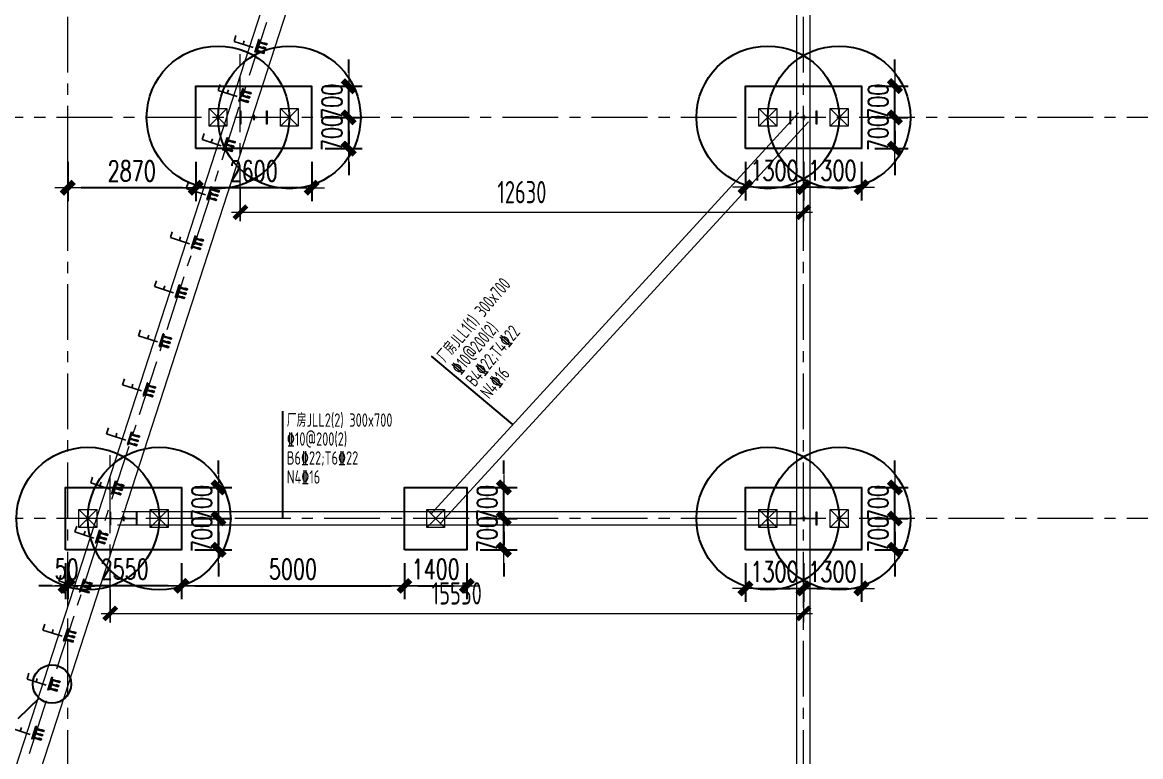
# Model space of a CAD drawing. Extents: x -1201378 to 2367219, y -619313 to 244905.
# Drawn here: x -199376 to -174296, y 186311 to 202783 of the extents above; entities that cross this region are included whole.
import ezdxf

# ---------------------------------------------------------------- set-up
doc = ezdxf.new("R2010")
doc.units = 0
doc.header["$LTSCALE"] = 1000
doc.linetypes.add('CENTER', pattern=[2, 1.25, -0.25, 0.25, -0.25])
doc.layers.get('0').update_dxf_attribs({"linetype": 'CONTINUOUS'})
doc.layers.get('Defpoints').update_dxf_attribs({"linetype": 'CONTINUOUS'})
for name, color, linetype in [('!ZN1-填充-8', 8, 'CONTINUOUS'), ('2钢材断面', 2, 'CONTINUOUS'), ('30预埋件', 30, 'CONTINUOUS'), ('40钢材投影', 40, 'CONTINUOUS'), ('ALT_CEN-0-30', 1, 'CENTER'), ('S-DOTE1', 140, 'CENTER'), ('S-HATCH1-W', 252, 'CONTINUOUS'), ('S-SKL-H', 151, 'CONTINUOUS'), ('S-XXX', 241, 'CONTINUOUS'), ('结构轮廓线', 1, 'CONTINUOUS')]:
    doc.layers.add(name, color=color, linetype=linetype)
for name, color, linetype, lineweight in [('S-axis', 111, 'CONTINUOUS', 0), ('S-bkl', 4, 'CONTINUOUS', 0), ('S-col', 2, 'CONTINUOUS', 0), ('S-dim', 81, 'CONTINUOUS', 0), ('S-dote', 5, 'CENTER', 0), ('S-zhuang', 1, 'CONTINUOUS', 0)]:
    doc.layers.add(name, color=color, linetype=linetype, lineweight=lineweight)
doc.styles.add('DHTEXT-1', font='romans.shx', dxfattribs={"width": 0.7, "bigfont": 'chinese.shx'})
doc.styles.add('SS1', font='tj-romans1.shx', dxfattribs={"width": 0.7, "bigfont": 'tj-hztxt1.shx'})
doc.styles.add('TSSD_Dimension', font='tssdeng.shx', dxfattribs={"width": 0.7, "bigfont": 'hztxt.shx'})
doc.styles.add('样式 1', font='yjkeng.shx', dxfattribs={"width": 0.7, "height": 300, "bigfont": 'yjkchn.shx'})
doc.dimstyles.new('S-150-ARCHI', dxfattribs={"dimscale": 150, "dimtxt": 3, "dimasz": 2, "dimexe": 2, "dimexo": 2, "dimgap": 1, "dimtad": 1, "dimdec": 0, "dimzin": 0, "dimdsep": 46, "dimtxsty": 'SS1', "dimblk1": 'TT', "dimblk2": 'TT', "dimsah": 1, "dimcen": 1, "dimclrd": 256, "dimclre": 256, "dimclrt": 256, "dimadec": 0, "dimazin": 0, "dimtfac": 1, "dimtdec": 0, "dimtix": 1, "dimtmove": 2, "dimatfit": 0, "dimldrblk": 'TT', "dimfxl": 2, "dimtolj": 1, "dimtzin": 0, "dimarcsym": 0})
doc.dimstyles.new('TSSD_200_200', dxfattribs={"dimtxt": 500, "dimasz": 200, "dimexe": 200, "dimexo": 500, "dimgap": 200, "dimtad": 1, "dimdec": 0, "dimzin": 0, "dimdsep": 46, "dimtxsty": 'TSSD_Dimension', "dimblk": 'ARCHTICK', "dimcen": 0, "dimdle": 200, "dimclrt": 7, "dimadec": 0, "dimazin": 0, "dimtfac": 1, "dimtdec": 0, "dimtix": 1, "dimtmove": 2, "dimatfit": 3, "dimfxl": 1, "dimtolj": 1, "dimtzin": 0, "dimarcsym": 0})

# ---------------------------------------------------------------- blocks, each defined once
blk = doc.blocks.new('_FZH')
at = {"layer": 'S-col'}
blk.add_lwpolyline([(-0.375, -0.188), (-0.375, 0.187), (-0.36, 0.187), (-0.36, 0.005), (0.36, 0.005), (0.36, 0.187), (0.375, 0.187), (0.375, -0.188), (0.36, -0.188), (0.36, -0.005), (-0.36, -0.005), (-0.36, -0.188)], close=True, dxfattribs=at)
blk = doc.blocks.new('w4234324')
at = {"layer": 'S-col', "xscale": 800.0000000000005, "yscale": 800.0000000000005, "zscale": 800.0000000000005}
for p in [(-239284, 804820), (-226954, 804820), (-242204, 795820), (-226954, 795820)]:
    blk.add_blockref('_FZH', p, dxfattribs=at)
blk = doc.blocks.new('S-ZHUANG-400')
at = {"layer": 'S-zhuang'}
for p, q in [((200, -200), (-200, 200)), ((-200, -200), (200, 200))]:
    blk.add_line(p, q, dxfattribs=at)
blk.add_lwpolyline([(-200, 200), (200, 200), (200, -200), (-200, -200)], close=True, dxfattribs=at)
blk = doc.blocks.new('CT2')
at = {"layer": 'Defpoints'}
for centre in [(-193625, -186366), (-193625, -187966)]:
    blk.add_circle(centre, 1600, dxfattribs=at)
at = {"layer": 'S-DOTE1', "ltscale": 0.25}
for p, q in [((-193565, -187166), (-193685, -187166)), ((-193625, -187226), (-193625, -187106))]:
    blk.add_line(p, q, dxfattribs=at)
at = {"layer": 'S-HATCH1-W'}
blk.add_lwpolyline([(-194325, -185866), (-192925, -185866), (-192925, -188466), (-194325, -188466)], close=True, dxfattribs=at)
at = {"layer": 'S-zhuang'}
for p in [(-193625, -186366), (-193625, -187966)]:
    blk.add_blockref('S-ZHUANG-400', p, dxfattribs=at)
blk = doc.blocks.new('_ArchTick')
at = {"color": 0, "linetype": 'ByBlock', "const_width": 0.5}
blk.add_lwpolyline([(-0.71, -0.71), (0.71, 0.71)], dxfattribs=at)
blk = doc.blocks.new('*D3037')
at = {"layer": 'Defpoints', "color": 0, "transparency": 16777216}
for p in [(-194488, 86937), (-181858, 86937), (-181858, 85899)]:
    blk.add_point(p, dxfattribs=at)
at = {"layer": 'S-axis', "color": 0, "lineweight": -2, "transparency": 16777216}
for p, q in [((-194488, 86437), (-194488, 85699)), ((-181858, 86437), (-181858, 85699)), ((-194688, 85899), (-181658, 85899))]:
    blk.add_line(p, q, dxfattribs=at)
at = {"layer": 'S-axis', "color": 0, "lineweight": -2, "transparency": 16777216, "xscale": 200, "yscale": 200, "zscale": 200, "rotation": 180}
blk.add_blockref('_ArchTick', (-194488, 85899), dxfattribs=at)
at = {"layer": 'S-axis', "color": 0, "lineweight": -2, "transparency": 16777216, "xscale": 200, "yscale": 200, "zscale": 200}
blk.add_blockref('_ArchTick', (-181858, 85899), dxfattribs=at)
at = {"layer": 'S-axis', "color": 7, "transparency": 16777216, "insert": (-188173, 86349), "char_height": 500, "attachment_point": 5, "style": 'TSSD_Dimension'}
blk.add_mtext('\\A1;12630', dxfattribs=at)
blk = doc.blocks.new('*D3038')
at = {"layer": 'Defpoints', "color": 0, "transparency": 16777216}
for p in [(-197408, 77937), (-181858, 77937), (-181858, 76899)]:
    blk.add_point(p, dxfattribs=at)
at = {"layer": 'S-axis', "color": 0, "lineweight": -2, "transparency": 16777216}
for p, q in [((-197408, 77437), (-197408, 76699)), ((-181858, 77437), (-181858, 76699)), ((-197608, 76899), (-181658, 76899))]:
    blk.add_line(p, q, dxfattribs=at)
at = {"layer": 'S-axis', "color": 0, "lineweight": -2, "transparency": 16777216, "xscale": 200, "yscale": 200, "zscale": 200, "rotation": 180}
blk.add_blockref('_ArchTick', (-197408, 76899), dxfattribs=at)
at = {"layer": 'S-axis', "color": 0, "lineweight": -2, "transparency": 16777216, "xscale": 200, "yscale": 200, "zscale": 200}
blk.add_blockref('_ArchTick', (-181858, 76899), dxfattribs=at)
at = {"layer": 'S-axis', "color": 7, "transparency": 16777216, "insert": (-189633, 77349), "char_height": 500, "attachment_point": 5, "style": 'TSSD_Dimension'}
blk.add_mtext('\\A1;15550', dxfattribs=at)
blk = doc.blocks.new('CT1')
at = {"layer": 'S-HATCH1-W'}
blk.add_lwpolyline([(-91607, -249948), (-91607, -248548), (-90207, -248548), (-90207, -249948)], close=True, dxfattribs=at)
at = {"layer": 'S-zhuang', "rotation": 90.00000000000001}
blk.add_blockref('S-ZHUANG-400', (-90907, -249248), dxfattribs=at)
blk = doc.blocks.new('TT')
blk.add_line((-0.969, 0), (0.969, 0))
at = {"const_width": 0.45}
blk.add_lwpolyline([(-0.442, -0.442), (0.442, 0.442)], dxfattribs=at)
blk = doc.blocks.new('*D2686')
at = {"layer": 'Defpoints', "color": 0, "transparency": 16777216}
for p in [(-183158, 190952), (-181858, 190952), (-181858, 190085)]:
    blk.add_point(p, dxfattribs=at)
at = {"layer": 'S-dim', "lineweight": -2, "transparency": 16777216}
for p, q in [((-183158, 190652), (-183158, 189785)), ((-181858, 190652), (-181858, 189785)), ((-182858, 190085), (-182158, 190085))]:
    blk.add_line(p, q, dxfattribs=at)
at = {"layer": 'S-dim', "lineweight": -2, "transparency": 16777216, "xscale": 300, "yscale": 300, "zscale": 300, "rotation": 180}
blk.add_blockref('TT', (-183158, 190085), dxfattribs=at)
at = {"layer": 'S-dim', "lineweight": -2, "transparency": 16777216, "xscale": 300, "yscale": 300, "zscale": 300}
blk.add_blockref('TT', (-181858, 190085), dxfattribs=at)
at = {"layer": 'S-dim', "transparency": 16777216, "insert": (-182508, 190460), "char_height": 450, "attachment_point": 5, "style": 'SS1'}
blk.add_mtext('\\A1;1300', dxfattribs=at)
blk = doc.blocks.new('*D2687')
at = {"layer": 'Defpoints', "color": 0, "transparency": 16777216}
for p in [(-181858, 190952), (-180558, 190952), (-180558, 190085)]:
    blk.add_point(p, dxfattribs=at)
at = {"layer": 'S-dim', "lineweight": -2, "transparency": 16777216}
for p, q in [((-181858, 190652), (-181858, 189785)), ((-180558, 190652), (-180558, 189785)), ((-181558, 190085), (-180858, 190085))]:
    blk.add_line(p, q, dxfattribs=at)
at = {"layer": 'S-dim', "lineweight": -2, "transparency": 16777216, "xscale": 300, "yscale": 300, "zscale": 300, "rotation": 180}
blk.add_blockref('TT', (-181858, 190085), dxfattribs=at)
at = {"layer": 'S-dim', "lineweight": -2, "transparency": 16777216, "xscale": 300, "yscale": 300, "zscale": 300}
blk.add_blockref('TT', (-180558, 190085), dxfattribs=at)
at = {"layer": 'S-dim', "transparency": 16777216, "insert": (-181208, 190460), "char_height": 450, "attachment_point": 5, "style": 'SS1'}
blk.add_mtext('\\A1;1300', dxfattribs=at)
blk = doc.blocks.new('*D2688')
at = {"layer": 'Defpoints', "color": 0, "transparency": 16777216}
for p in [(-180558, 191652), (-179807, 191652), (-180558, 190952)]:
    blk.add_point(p, dxfattribs=at)
at = {"layer": 'S-dim', "lineweight": -2, "transparency": 16777216}
for p, q in [((-179807, 191952), (-179807, 192252)), ((-180258, 191652), (-179507, 191652)), ((-179807, 190952), (-179807, 191652)), ((-180258, 190952), (-179507, 190952)), ((-179807, 190652), (-179807, 190352))]:
    blk.add_line(p, q, dxfattribs=at)
at = {"layer": 'S-dim', "lineweight": -2, "transparency": 16777216, "xscale": 300, "yscale": 300, "zscale": 300}
for p, rotation in [((-179807, 191652), 270), ((-179807, 190952), 90)]:
    blk.add_blockref('TT', p, dxfattribs=dict(at, rotation=rotation))
at = {"layer": 'S-dim', "transparency": 16777216, "insert": (-180182, 191302), "char_height": 450, "attachment_point": 5, "rotation": 90, "style": 'SS1'}
blk.add_mtext('\\A1;700', dxfattribs=at)
blk = doc.blocks.new('*D2689')
at = {"layer": 'Defpoints', "color": 0, "transparency": 16777216}
for p in [(-180558, 192352), (-179807, 192352), (-180558, 191652)]:
    blk.add_point(p, dxfattribs=at)
at = {"layer": 'S-dim', "lineweight": -2, "transparency": 16777216}
for p, q in [((-179807, 192652), (-179807, 192952)), ((-180258, 192352), (-179507, 192352)), ((-179807, 191652), (-179807, 192352)), ((-180258, 191652), (-179507, 191652)), ((-179807, 191352), (-179807, 191052))]:
    blk.add_line(p, q, dxfattribs=at)
at = {"layer": 'S-dim', "lineweight": -2, "transparency": 16777216, "xscale": 300, "yscale": 300, "zscale": 300}
for p, rotation in [((-179807, 192352), 270), ((-179807, 191652), 90)]:
    blk.add_blockref('TT', p, dxfattribs=dict(at, rotation=rotation))
at = {"layer": 'S-dim', "transparency": 16777216, "insert": (-180182, 192002), "char_height": 450, "attachment_point": 5, "rotation": 90, "style": 'SS1'}
blk.add_mtext('\\A1;700', dxfattribs=at)
blk = doc.blocks.new('*D2706')
at = {"layer": 'Defpoints', "color": 0, "transparency": 16777216}
for p in [(-183158, 199952), (-181858, 199952), (-181858, 199085)]:
    blk.add_point(p, dxfattribs=at)
at = {"layer": 'S-dim', "lineweight": -2, "transparency": 16777216}
for p, q in [((-183158, 199652), (-183158, 198785)), ((-181858, 199652), (-181858, 198785)), ((-182858, 199085), (-182158, 199085))]:
    blk.add_line(p, q, dxfattribs=at)
at = {"layer": 'S-dim', "lineweight": -2, "transparency": 16777216, "xscale": 300, "yscale": 300, "zscale": 300, "rotation": 180}
blk.add_blockref('TT', (-183158, 199085), dxfattribs=at)
at = {"layer": 'S-dim', "lineweight": -2, "transparency": 16777216, "xscale": 300, "yscale": 300, "zscale": 300}
blk.add_blockref('TT', (-181858, 199085), dxfattribs=at)
at = {"layer": 'S-dim', "transparency": 16777216, "insert": (-182508, 199460), "char_height": 450, "attachment_point": 5, "style": 'SS1'}
blk.add_mtext('\\A1;1300', dxfattribs=at)
blk = doc.blocks.new('*D2707')
at = {"layer": 'Defpoints', "color": 0, "transparency": 16777216}
for p in [(-181858, 199952), (-180558, 199952), (-180558, 199085)]:
    blk.add_point(p, dxfattribs=at)
at = {"layer": 'S-dim', "lineweight": -2, "transparency": 16777216}
for p, q in [((-181858, 199652), (-181858, 198785)), ((-180558, 199652), (-180558, 198785)), ((-181558, 199085), (-180858, 199085))]:
    blk.add_line(p, q, dxfattribs=at)
at = {"layer": 'S-dim', "lineweight": -2, "transparency": 16777216, "xscale": 300, "yscale": 300, "zscale": 300, "rotation": 180}
blk.add_blockref('TT', (-181858, 199085), dxfattribs=at)
at = {"layer": 'S-dim', "lineweight": -2, "transparency": 16777216, "xscale": 300, "yscale": 300, "zscale": 300}
blk.add_blockref('TT', (-180558, 199085), dxfattribs=at)
at = {"layer": 'S-dim', "transparency": 16777216, "insert": (-181208, 199460), "char_height": 450, "attachment_point": 5, "style": 'SS1'}
blk.add_mtext('\\A1;1300', dxfattribs=at)
blk = doc.blocks.new('*D2708')
at = {"layer": 'Defpoints', "color": 0, "transparency": 16777216}
for p in [(-180558, 200652), (-179807, 200652), (-180558, 199952)]:
    blk.add_point(p, dxfattribs=at)
at = {"layer": 'S-dim', "lineweight": -2, "transparency": 16777216}
for p, q in [((-179807, 200952), (-179807, 201252)), ((-180258, 200652), (-179507, 200652)), ((-179807, 199952), (-179807, 200652)), ((-180258, 199952), (-179507, 199952)), ((-179807, 199652), (-179807, 199352))]:
    blk.add_line(p, q, dxfattribs=at)
at = {"layer": 'S-dim', "lineweight": -2, "transparency": 16777216, "xscale": 300, "yscale": 300, "zscale": 300}
for p, rotation in [((-179807, 200652), 270), ((-179807, 199952), 90)]:
    blk.add_blockref('TT', p, dxfattribs=dict(at, rotation=rotation))
at = {"layer": 'S-dim', "transparency": 16777216, "insert": (-180182, 200302), "char_height": 450, "attachment_point": 5, "rotation": 90, "style": 'SS1'}
blk.add_mtext('\\A1;700', dxfattribs=at)
blk = doc.blocks.new('*D2709')
at = {"layer": 'Defpoints', "color": 0, "transparency": 16777216}
for p in [(-180558, 201352), (-179807, 201352), (-180558, 200652)]:
    blk.add_point(p, dxfattribs=at)
at = {"layer": 'S-dim', "lineweight": -2, "transparency": 16777216}
for p, q in [((-179807, 201652), (-179807, 201952)), ((-180258, 201352), (-179507, 201352)), ((-179807, 200652), (-179807, 201352)), ((-180258, 200652), (-179507, 200652)), ((-179807, 200352), (-179807, 200052))]:
    blk.add_line(p, q, dxfattribs=at)
at = {"layer": 'S-dim', "lineweight": -2, "transparency": 16777216, "xscale": 300, "yscale": 300, "zscale": 300}
for p, rotation in [((-179807, 201352), 270), ((-179807, 200652), 90)]:
    blk.add_blockref('TT', p, dxfattribs=dict(at, rotation=rotation))
at = {"layer": 'S-dim', "transparency": 16777216, "insert": (-180182, 201002), "char_height": 450, "attachment_point": 5, "rotation": 90, "style": 'SS1'}
blk.add_mtext('\\A1;700', dxfattribs=at)
blk = doc.blocks.new('*D2798')
at = {"layer": 'Defpoints', "color": 0, "transparency": 16777216}
for p in [(-198358, 190952), (-195808, 190952), (-198358, 190141)]:
    blk.add_point(p, dxfattribs=at)
at = {"layer": 'S-dim', "lineweight": -2, "transparency": 16777216}
for p, q in [((-198358, 190652), (-198358, 189841)), ((-195808, 190652), (-195808, 189841)), ((-196108, 190141), (-198058, 190141))]:
    blk.add_line(p, q, dxfattribs=at)
at = {"layer": 'S-dim', "lineweight": -2, "transparency": 16777216, "xscale": 300, "yscale": 300, "zscale": 300, "rotation": 180}
blk.add_blockref('TT', (-198358, 190141), dxfattribs=at)
at = {"layer": 'S-dim', "lineweight": -2, "transparency": 16777216, "xscale": 300, "yscale": 300, "zscale": 300}
blk.add_blockref('TT', (-195808, 190141), dxfattribs=at)
at = {"layer": 'S-dim', "transparency": 16777216, "insert": (-197083, 190516), "char_height": 450, "attachment_point": 5, "style": 'SS1'}
blk.add_mtext('\\A1;2550', dxfattribs=at)
blk = doc.blocks.new('*D2799')
at = {"layer": 'Defpoints', "color": 0, "transparency": 16777216}
for p in [(-198408, 190952), (-198358, 190952), (-198408, 190141)]:
    blk.add_point(p, dxfattribs=at)
at = {"layer": 'S-dim', "lineweight": -2, "transparency": 16777216}
for p, q in [((-198408, 190652), (-198408, 189841)), ((-198358, 190652), (-198358, 189841)), ((-198708, 190141), (-199008, 190141)), ((-198358, 190141), (-198408, 190141)), ((-198058, 190141), (-197758, 190141))]:
    blk.add_line(p, q, dxfattribs=at)
at = {"layer": 'S-dim', "lineweight": -2, "transparency": 16777216, "xscale": 300, "yscale": 300, "zscale": 300}
blk.add_blockref('TT', (-198408, 190141), dxfattribs=at)
at = {"layer": 'S-dim', "lineweight": -2, "transparency": 16777216, "xscale": 300, "yscale": 300, "zscale": 300, "rotation": 180}
blk.add_blockref('TT', (-198358, 190141), dxfattribs=at)
at = {"layer": 'S-dim', "transparency": 16777216, "insert": (-198383, 190516), "char_height": 450, "attachment_point": 5, "style": 'SS1'}
blk.add_mtext('\\A1;50', dxfattribs=at)
blk = doc.blocks.new('*D2800')
at = {"layer": 'Defpoints', "color": 0, "transparency": 16777216}
for p in [(-195808, 191652), (-194977, 191652), (-195808, 190952)]:
    blk.add_point(p, dxfattribs=at)
at = {"layer": 'S-dim', "lineweight": -2, "transparency": 16777216}
for p, q in [((-194977, 191952), (-194977, 192252)), ((-195508, 191652), (-194677, 191652)), ((-194977, 190952), (-194977, 191652)), ((-195508, 190952), (-194677, 190952)), ((-194977, 190652), (-194977, 190352))]:
    blk.add_line(p, q, dxfattribs=at)
at = {"layer": 'S-dim', "lineweight": -2, "transparency": 16777216, "xscale": 300, "yscale": 300, "zscale": 300}
for p, rotation in [((-194977, 191652), 270), ((-194977, 190952), 90)]:
    blk.add_blockref('TT', p, dxfattribs=dict(at, rotation=rotation))
at = {"layer": 'S-dim', "transparency": 16777216, "insert": (-195352, 191302), "char_height": 450, "attachment_point": 5, "rotation": 90, "style": 'SS1'}
blk.add_mtext('\\A1;700', dxfattribs=at)
blk = doc.blocks.new('*D2801')
at = {"layer": 'Defpoints', "color": 0, "transparency": 16777216}
for p in [(-195808, 192352), (-194977, 192352), (-195808, 191652)]:
    blk.add_point(p, dxfattribs=at)
at = {"layer": 'S-dim', "lineweight": -2, "transparency": 16777216}
for p, q in [((-194977, 192652), (-194977, 192952)), ((-195508, 192352), (-194677, 192352)), ((-194977, 191652), (-194977, 192352)), ((-195508, 191652), (-194677, 191652)), ((-194977, 191352), (-194977, 191052))]:
    blk.add_line(p, q, dxfattribs=at)
at = {"layer": 'S-dim', "lineweight": -2, "transparency": 16777216, "xscale": 300, "yscale": 300, "zscale": 300}
for p, rotation in [((-194977, 192352), 270), ((-194977, 191652), 90)]:
    blk.add_blockref('TT', p, dxfattribs=dict(at, rotation=rotation))
at = {"layer": 'S-dim', "transparency": 16777216, "insert": (-195352, 192002), "char_height": 450, "attachment_point": 5, "rotation": 90, "style": 'SS1'}
blk.add_mtext('\\A1;700', dxfattribs=at)
blk = doc.blocks.new('*D2802')
at = {"layer": 'Defpoints', "color": 0, "transparency": 16777216}
for p in [(-192888, 200652), (-192057, 200652), (-192888, 199952)]:
    blk.add_point(p, dxfattribs=at)
at = {"layer": 'S-dim', "lineweight": -2, "transparency": 16777216}
for p, q in [((-192057, 200952), (-192057, 201252)), ((-192588, 200652), (-191757, 200652)), ((-192057, 199952), (-192057, 200652)), ((-192588, 199952), (-191757, 199952)), ((-192057, 199652), (-192057, 199352))]:
    blk.add_line(p, q, dxfattribs=at)
at = {"layer": 'S-dim', "lineweight": -2, "transparency": 16777216, "xscale": 300, "yscale": 300, "zscale": 300}
for p, rotation in [((-192057, 200652), 270), ((-192057, 199952), 90)]:
    blk.add_blockref('TT', p, dxfattribs=dict(at, rotation=rotation))
at = {"layer": 'S-dim', "transparency": 16777216, "insert": (-192432, 200302), "char_height": 450, "attachment_point": 5, "rotation": 90, "style": 'SS1'}
blk.add_mtext('\\A1;700', dxfattribs=at)
blk = doc.blocks.new('*D2803')
at = {"layer": 'Defpoints', "color": 0, "transparency": 16777216}
for p in [(-192888, 201352), (-192057, 201352), (-192888, 200652)]:
    blk.add_point(p, dxfattribs=at)
at = {"layer": 'S-dim', "lineweight": -2, "transparency": 16777216}
for p, q in [((-192057, 201652), (-192057, 201952)), ((-192588, 201352), (-191757, 201352)), ((-192057, 200652), (-192057, 201352)), ((-192588, 200652), (-191757, 200652)), ((-192057, 200352), (-192057, 200052))]:
    blk.add_line(p, q, dxfattribs=at)
at = {"layer": 'S-dim', "lineweight": -2, "transparency": 16777216, "xscale": 300, "yscale": 300, "zscale": 300}
for p, rotation in [((-192057, 201352), 270), ((-192057, 200652), 90)]:
    blk.add_blockref('TT', p, dxfattribs=dict(at, rotation=rotation))
at = {"layer": 'S-dim', "transparency": 16777216, "insert": (-192432, 201002), "char_height": 450, "attachment_point": 5, "rotation": 90, "style": 'SS1'}
blk.add_mtext('\\A1;700', dxfattribs=at)
blk = doc.blocks.new('*D2804')
at = {"layer": 'Defpoints', "color": 0, "transparency": 16777216}
for p in [(-195488, 199952), (-192888, 199952), (-195488, 199073)]:
    blk.add_point(p, dxfattribs=at)
at = {"layer": 'S-dim', "lineweight": -2, "transparency": 16777216}
for p, q in [((-195488, 199652), (-195488, 198773)), ((-192888, 199652), (-192888, 198773)), ((-193188, 199073), (-195188, 199073))]:
    blk.add_line(p, q, dxfattribs=at)
at = {"layer": 'S-dim', "lineweight": -2, "transparency": 16777216, "xscale": 300, "yscale": 300, "zscale": 300, "rotation": 180}
blk.add_blockref('TT', (-195488, 199073), dxfattribs=at)
at = {"layer": 'S-dim', "lineweight": -2, "transparency": 16777216, "xscale": 300, "yscale": 300, "zscale": 300}
blk.add_blockref('TT', (-192888, 199073), dxfattribs=at)
at = {"layer": 'S-dim', "transparency": 16777216, "insert": (-194188, 199448), "char_height": 450, "attachment_point": 5, "style": 'SS1'}
blk.add_mtext('\\A1;2600', dxfattribs=at)
blk = doc.blocks.new('*D2805')
at = {"layer": 'Defpoints', "color": 0, "transparency": 16777216}
for p in [(-198358, 199952), (-195488, 199952), (-198358, 199073)]:
    blk.add_point(p, dxfattribs=at)
at = {"layer": 'S-dim', "lineweight": -2, "transparency": 16777216}
for p, q in [((-198358, 199652), (-198358, 198773)), ((-195488, 199652), (-195488, 198773)), ((-195788, 199073), (-198058, 199073))]:
    blk.add_line(p, q, dxfattribs=at)
at = {"layer": 'S-dim', "lineweight": -2, "transparency": 16777216, "xscale": 300, "yscale": 300, "zscale": 300, "rotation": 180}
blk.add_blockref('TT', (-198358, 199073), dxfattribs=at)
at = {"layer": 'S-dim', "lineweight": -2, "transparency": 16777216, "xscale": 300, "yscale": 300, "zscale": 300}
blk.add_blockref('TT', (-195488, 199073), dxfattribs=at)
at = {"layer": 'S-dim', "transparency": 16777216, "insert": (-196923, 199448), "char_height": 450, "attachment_point": 5, "style": 'SS1'}
blk.add_mtext('\\A1;2870', dxfattribs=at)
blk = doc.blocks.new('*D2910')
at = {"layer": 'Defpoints', "color": 0, "transparency": 16777216}
for p in [(-189408, 191652), (-188577, 191652), (-189408, 190952)]:
    blk.add_point(p, dxfattribs=at)
at = {"layer": 'S-dim', "lineweight": -2, "transparency": 16777216}
for p, q in [((-188577, 191952), (-188577, 192252)), ((-189108, 191652), (-188277, 191652)), ((-188577, 190952), (-188577, 191652)), ((-189108, 190952), (-188277, 190952)), ((-188577, 190652), (-188577, 190352))]:
    blk.add_line(p, q, dxfattribs=at)
at = {"layer": 'S-dim', "lineweight": -2, "transparency": 16777216, "xscale": 300, "yscale": 300, "zscale": 300}
for p, rotation in [((-188577, 191652), 270), ((-188577, 190952), 90)]:
    blk.add_blockref('TT', p, dxfattribs=dict(at, rotation=rotation))
at = {"layer": 'S-dim', "transparency": 16777216, "insert": (-188952, 191302), "char_height": 450, "attachment_point": 5, "rotation": 90, "style": 'SS1'}
blk.add_mtext('\\A1;700', dxfattribs=at)
blk = doc.blocks.new('*D2911')
at = {"layer": 'Defpoints', "color": 0, "transparency": 16777216}
for p in [(-189408, 192352), (-188577, 192352), (-189408, 191652)]:
    blk.add_point(p, dxfattribs=at)
at = {"layer": 'S-dim', "lineweight": -2, "transparency": 16777216}
for p, q in [((-188577, 192652), (-188577, 192952)), ((-189108, 192352), (-188277, 192352)), ((-188577, 191652), (-188577, 192352)), ((-189108, 191652), (-188277, 191652)), ((-188577, 191352), (-188577, 191052))]:
    blk.add_line(p, q, dxfattribs=at)
at = {"layer": 'S-dim', "lineweight": -2, "transparency": 16777216, "xscale": 300, "yscale": 300, "zscale": 300}
for p, rotation in [((-188577, 192352), 270), ((-188577, 191652), 90)]:
    blk.add_blockref('TT', p, dxfattribs=dict(at, rotation=rotation))
at = {"layer": 'S-dim', "transparency": 16777216, "insert": (-188952, 192002), "char_height": 450, "attachment_point": 5, "rotation": 90, "style": 'SS1'}
blk.add_mtext('\\A1;700', dxfattribs=at)
blk = doc.blocks.new('*D2912')
at = {"layer": 'Defpoints', "color": 0, "transparency": 16777216}
for p in [(-195808, 190952), (-190808, 190952), (-190808, 190141)]:
    blk.add_point(p, dxfattribs=at)
at = {"layer": 'S-dim', "lineweight": -2, "transparency": 16777216}
for p, q in [((-195808, 190652), (-195808, 189841)), ((-190808, 190652), (-190808, 189841)), ((-195508, 190141), (-191108, 190141))]:
    blk.add_line(p, q, dxfattribs=at)
at = {"layer": 'S-dim', "lineweight": -2, "transparency": 16777216, "xscale": 300, "yscale": 300, "zscale": 300, "rotation": 180}
blk.add_blockref('TT', (-195808, 190141), dxfattribs=at)
at = {"layer": 'S-dim', "lineweight": -2, "transparency": 16777216, "xscale": 300, "yscale": 300, "zscale": 300}
blk.add_blockref('TT', (-190808, 190141), dxfattribs=at)
at = {"layer": 'S-dim', "transparency": 16777216, "insert": (-193308, 190516), "char_height": 450, "attachment_point": 5, "style": 'SS1'}
blk.add_mtext('\\A1;5000', dxfattribs=at)
blk = doc.blocks.new('*D2913')
at = {"layer": 'Defpoints', "color": 0, "transparency": 16777216}
for p in [(-190808, 190952), (-189408, 190952), (-189408, 190141)]:
    blk.add_point(p, dxfattribs=at)
at = {"layer": 'S-dim', "lineweight": -2, "transparency": 16777216}
for p, q in [((-190808, 190652), (-190808, 189841)), ((-189408, 190652), (-189408, 189841)), ((-190508, 190141), (-189708, 190141))]:
    blk.add_line(p, q, dxfattribs=at)
at = {"layer": 'S-dim', "lineweight": -2, "transparency": 16777216, "xscale": 300, "yscale": 300, "zscale": 300, "rotation": 180}
blk.add_blockref('TT', (-190808, 190141), dxfattribs=at)
at = {"layer": 'S-dim', "lineweight": -2, "transparency": 16777216, "xscale": 300, "yscale": 300, "zscale": 300}
blk.add_blockref('TT', (-189408, 190141), dxfattribs=at)
at = {"layer": 'S-dim', "transparency": 16777216, "insert": (-190108, 190516), "char_height": 450, "attachment_point": 5, "style": 'SS1'}
blk.add_mtext('\\A1;1400', dxfattribs=at)
blk = doc.blocks.new('234')
at = {"layer": '!ZN1-填充-8'}
h = blk.add_hatch(color=252, dxfattribs=at)
h.dxf.hatch_style = 1
h.paths.add_polyline_path([(-105, -10), (-113, -10), (-105, -18)])
h = blk.add_hatch(color=252, dxfattribs=at)
h.dxf.hatch_style = 1
h.paths.add_polyline_path([(-95, -18), (-105, -18), (-105, -10), (-95, -10)])
h = blk.add_hatch(color=252, dxfattribs=at)
h.dxf.hatch_style = 1
h.paths.add_polyline_path([(-95, -10), (-87, -10), (-95, -18)])
h = blk.add_hatch(color=252, dxfattribs=at)
h.dxf.hatch_style = 1
h.paths.add_polyline_path([(-5, -10), (-13, -10), (-5, -18)])
h = blk.add_hatch(color=252, dxfattribs=at)
h.dxf.hatch_style = 1
h.paths.add_polyline_path([(5, -18), (-5, -18), (-5, -10), (5, -10)])
h = blk.add_hatch(color=252, dxfattribs=at)
h.dxf.hatch_style = 1
h.paths.add_polyline_path([(5, -10), (13, -10), (5, -18)])
h = blk.add_hatch(color=252, dxfattribs=at)
h.dxf.hatch_style = 1
h.paths.add_polyline_path([(95, -10), (87, -10), (95, -18)])
h = blk.add_hatch(color=252, dxfattribs=at)
h.dxf.hatch_style = 1
h.paths.add_polyline_path([(105, -18), (95, -18), (95, -10), (105, -10)])
h = blk.add_hatch(color=252, dxfattribs=at)
h.dxf.hatch_style = 1
h.paths.add_polyline_path([(105, -10), (113, -10), (105, -18)])
at = {"layer": '2钢材断面'}
for p, q in [((-150, 0), (-150, -10)), ((150, 0), (-150, 0)), ((150, 0), (150, -10)), ((-94, -10), (-150, -10)), ((0, -10), (-94, -10)), ((106, -10), (0, -10)), ((150, -10), (106, -10))]:
    blk.add_line(p, q, dxfattribs=at)
at = {"layer": '40钢材投影'}
for p, q in [((-105, -18), (-113, -10)), ((-105, -10), (-105, -200)), ((-95, -200), (-105, -200)), ((-95, -10), (-95, -200)), ((-95, -18), (-87, -10)), ((-5, -18), (-13, -10)), ((-5, -10), (-5, -200)), ((5, -200), (-5, -200)), ((5, -10), (5, -200)), ((5, -18), (13, -10)), ((95, -18), (87, -10)), ((95, -10), (95, -200)), ((105, -200), (95, -200)), ((105, -10), (105, -200)), ((105, -18), (113, -10))]:
    blk.add_line(p, q, dxfattribs=at)
for points in [[(-95, -172), (-95, -150), (-85, -150), (-85, -200), (-95, -200), (-95, -184)], [(5, -172), (5, -150), (15, -150), (15, -200), (5, -200), (5, -184)], [(105, -172), (105, -150), (115, -150), (115, -200), (105, -200), (105, -184)]]:
    blk.add_lwpolyline(points, dxfattribs=at)
at = {"layer": 'ALT_CEN-0-30', "ltscale": 0.3}
for p, q in [((-100, 0), (-100, -215)), ((0, 0), (0, -215)), ((100, 0), (100, -215))]:
    blk.add_line(p, q, dxfattribs=at)
blk = doc.blocks.new('20250912155743')
at = {"layer": '40钢材投影', "color": 2, "ltscale": 500, "rotation": 72.02175323771912}
blk.add_blockref('234', (0, 0), dxfattribs=at)
blk = doc.blocks.new('1#轴网')
at = {"layer": 'S-dote'}
for p, q in [((-198358.5, 19033), (-198358.5, 124689.3)), ((-181858.5, 19033.1), (-181858.5, 124689.3)), ((-194488.5, 85697), (-194488.5, 89487)), ((-99358.5, 88027), (-216950.7, 88027)), ((-197408.5, 76697), (-197408.5, 80487)), ((-99358.5, 79027), (-216950.7, 79027))]:
    blk.add_line(p, q, dxfattribs=at)
blk.add_lwpolyline([(-210946, 37609.6), (-184459.5, 119241.7)], dxfattribs=at)
at = {"layer": 'S-axis'}
for p1, p2, picture, middle in [((-194488.5, 86937), (-181858.5, 86937), '*D3037', (-188173.5, 86349.5)), ((-197408.5, 77937), (-181858.5, 77937), '*D3038', (-189633.5, 77349.5))]:
    dim = blk.add_aligned_dim(p1=p1, p2=p2, distance=-1037.5, dimstyle='TSSD_200_200', dxfattribs=at)
    dim.commit()
    dim.dimension.update_dxf_attribs({"geometry": picture, "text_midpoint": middle})

msp = doc.modelspace()

# ---------------------------------------------------------------- linework, layer by layer
at = {"layer": 'S-bkl'}
for p, q in [((-185905.7, 228053.5), (-209250.3, 156113.1)), ((-199999.5, 182836.4), (-185489.3, 227551.8)), ((-182008.5, 137651.8), (-182008.5, 227651.8)), ((-190219, 191753.2), (-181969, 200753.2)), ((-189997.9, 191550.5), (-181747.9, 200550.5)), ((-182008.5, 191501.8), (-197240.1, 191501.8))]:
    msp.add_line(p, q, dxfattribs=at)
for points in [[(-181708.5, 137651.8), (-181708.5, 227651.8)], [(-182008.5, 191801.8), (-197142.8, 191801.8)]]:
    msp.add_lwpolyline(points, dxfattribs=at)
at = {"layer": 'S-SKL-H'}
for p, q in [((-188378.3, 193761.2), (-190203.2, 195292.5)), ((-193531.3, 191677.5), (-193531.3, 194059.7))]:
    msp.add_line(p, q, dxfattribs=at)
at = {"layer": 'S-XXX'}
msp.add_line((-199002.6, 187622.8), (-199481.7, 187162.2), dxfattribs=at)
msp.add_circle((-198712, 187940), 430.2, dxfattribs=at)

# ---------------------------------------------------------------- block references
at = {"layer": 'S-axis'}
msp.add_blockref('1#轴网', (0, 112624.8), dxfattribs=at)
at = {"layer": 'S-col'}
msp.add_blockref('w4234324', (45095.7, -604168.2), dxfattribs=at)
at = {"layer": 'S-zhuang', "rotation": 90}
for p in [(-381354.7, 394276.6), (-369024.7, 394276.6), (-384274.7, 385276.6), (-369024.7, 385276.6)]:
    msp.add_blockref('CT2', p, dxfattribs=at)
at = {"layer": 'S-zhuang'}
msp.add_blockref('CT1', (-99201, 440900), dxfattribs=at)
at = {"layer": '结构轮廓线', "ltscale": 500}
ref = msp.add_blockref('20250912155743', (-194119, 202256.5), dxfattribs=at)
ref.add_attrib('B', 'F', (-194214.3, 202176.8), dxfattribs={"layer": '30预埋件', "height": 450, "rotation": 251.93351, "style": 'DHTEXT-1', "text_generation_flag": 6, "width": 0.55})
ref = msp.add_blockref('20250912155743', (-194476.1, 201156.1), dxfattribs=at)
ref.add_attrib('B', 'F', (-194571.4, 201076.4), dxfattribs={"layer": '30预埋件', "height": 450, "rotation": 251.93351, "style": 'DHTEXT-1', "text_generation_flag": 6, "width": 0.55})
ref = msp.add_blockref('20250912155743', (-194833.2, 200055.7), dxfattribs=at)
ref.add_attrib('B', 'F', (-194928.5, 199975.9), dxfattribs={"layer": '30预埋件', "height": 450, "rotation": 251.93351, "style": 'DHTEXT-1', "text_generation_flag": 6, "width": 0.55})
ref = msp.add_blockref('20250912155743', (-195190.3, 198955.2), dxfattribs=at)
ref.add_attrib('B', 'F', (-195285.6, 198875.5), dxfattribs={"layer": '30预埋件', "height": 450, "rotation": 251.93351, "style": 'DHTEXT-1', "text_generation_flag": 6, "width": 0.55})
ref = msp.add_blockref('20250912155743', (-195547.4, 197854.8), dxfattribs=at)
ref.add_attrib('B', 'F', (-195642.7, 197775), dxfattribs={"layer": '30预埋件', "height": 450, "rotation": 251.93351, "style": 'DHTEXT-1', "text_generation_flag": 6, "width": 0.55})
ref = msp.add_blockref('20250912155743', (-195904.5, 196754.3), dxfattribs=at)
ref.add_attrib('B', 'F', (-195999.8, 196674.6), dxfattribs={"layer": '30预埋件', "height": 450, "rotation": 251.93351, "style": 'DHTEXT-1', "text_generation_flag": 6, "width": 0.55})
ref = msp.add_blockref('20250912155743', (-196261.6, 195653.9), dxfattribs=at)
ref.add_attrib('B', 'F', (-196356.9, 195574.1), dxfattribs={"layer": '30预埋件', "height": 450, "rotation": 251.93351, "style": 'DHTEXT-1', "text_generation_flag": 6, "width": 0.55})
ref = msp.add_blockref('20250912155743', (-196618.7, 194553.4), dxfattribs=at)
ref.add_attrib('B', 'F', (-196714, 194473.7), dxfattribs={"layer": '30预埋件', "height": 450, "rotation": 251.93351, "style": 'DHTEXT-1', "text_generation_flag": 6, "width": 0.55})
ref = msp.add_blockref('20250912155743', (-196975.8, 193452.9), dxfattribs=at)
ref.add_attrib('B', 'F', (-197071.1, 193373.2), dxfattribs={"layer": '30预埋件', "height": 450, "rotation": 251.93351, "style": 'DHTEXT-1', "text_generation_flag": 6, "width": 0.55})
ref = msp.add_blockref('20250912155743', (-197332.9, 192352.5), dxfattribs=at)
ref.add_attrib('B', 'F', (-197428.1, 192272.8), dxfattribs={"layer": '30预埋件', "height": 450, "rotation": 251.93351, "style": 'DHTEXT-1', "text_generation_flag": 6, "width": 0.55})
ref = msp.add_blockref('20250912155743', (-197690, 191252), dxfattribs=at)
ref.add_attrib('B', 'F', (-197785.2, 191172.3), dxfattribs={"layer": '30预埋件', "height": 450, "rotation": 251.93351, "style": 'DHTEXT-1', "text_generation_flag": 6, "width": 0.55})
ref = msp.add_blockref('20250912155743', (-198047.1, 190151.6), dxfattribs=at)
ref.add_attrib('B', 'F', (-198142.3, 190071.9), dxfattribs={"layer": '30预埋件', "height": 450, "rotation": 251.93351, "style": 'DHTEXT-1', "text_generation_flag": 6, "width": 0.55})
ref = msp.add_blockref('20250912155743', (-198404.2, 189051.1), dxfattribs=at)
ref.add_attrib('B', 'F', (-198499.4, 188971.4), dxfattribs={"layer": '30预埋件', "height": 450, "rotation": 251.93351, "style": 'DHTEXT-1', "text_generation_flag": 6, "width": 0.55})
ref = msp.add_blockref('20250912155743', (-198761.2, 187950.7), dxfattribs=at)
ref.add_attrib('B', 'F', (-198856.5, 187871), dxfattribs={"layer": '30预埋件', "height": 450, "rotation": 251.93351, "style": 'DHTEXT-1', "text_generation_flag": 6, "width": 0.55})
ref = msp.add_blockref('20250912155743', (-199118.3, 186850.2), dxfattribs=at)
ref.add_attrib('B', 'F', (-199213.6, 186770.5), dxfattribs={"layer": '30预埋件', "height": 450, "rotation": 251.93351, "style": 'DHTEXT-1', "text_generation_flag": 6, "width": 0.55})

# ---------------------------------------------------------------- texts
at = {"layer": 'S-SKL-H', "style": '样式 1', "width": 0.7}
for s, p in [('厂房JLL1(1) 300x700', (-189880, 195135)), ('%%13210@200(2)', (-189554.4, 194861.8)), ('B4%%13222;T4%%13222', (-189228.9, 194588.6)), ('N4%%13216', (-188903.3, 194315.4))]:
    msp.add_text(s, height=300, rotation=50, dxfattribs=at).set_placement(p)
for s, p in [('厂房JLL2(2) 300x700', (-193444.2, 193710.9)), ('%%13210@200(2)', (-193444.2, 193285.9)), ('B6%%13222;T6%%13222', (-193444.2, 192860.9)), ('N4%%13216', (-193444.2, 192435.9))]:
    msp.add_text(s, height=300, dxfattribs=at).set_placement(p)

# ---------------------------------------------------------------- dimensions: what is measured, and where the dimension line sits
at = {"layer": 'S-dim'}
for base, p1, p2, picture, middle in [((-192056.7, 201351.8), (-192888.5, 200651.8), (-192888.5, 201351.8), '*D2803', (-192431.7, 201001.8)), ((-179806.7, 201351.8), (-180558.5, 200651.8), (-180558.5, 201351.8), '*D2709', (-180181.7, 201001.8)), ((-192056.7, 200651.8), (-192888.5, 199951.8), (-192888.5, 200651.8), '*D2802', (-192431.7, 200301.8)), ((-179806.7, 200651.8), (-180558.5, 199951.8), (-180558.5, 200651.8), '*D2708', (-180181.7, 200301.8)), ((-194976.7, 192351.8), (-195808.5, 191651.8), (-195808.5, 192351.8), '*D2801', (-195351.7, 192001.8)), ((-188576.7, 192351.8), (-189408.5, 191651.8), (-189408.5, 192351.8), '*D2911', (-188951.7, 192001.8)), ((-179806.7, 192351.8), (-180558.5, 191651.8), (-180558.5, 192351.8), '*D2689', (-180181.7, 192001.8)), ((-194976.7, 191651.8), (-195808.5, 190951.8), (-195808.5, 191651.8), '*D2800', (-195351.7, 191301.8)), ((-188576.7, 191651.8), (-189408.5, 190951.8), (-189408.5, 191651.8), '*D2910', (-188951.7, 191301.8)), ((-179806.7, 191651.8), (-180558.5, 190951.8), (-180558.5, 191651.8), '*D2688', (-180181.7, 191301.8))]:
    dim = msp.add_linear_dim(base=base, p1=p1, p2=p2, angle=90, dimstyle='S-150-ARCHI', dxfattribs=at)
    dim.commit()
    dim.dimension.update_dxf_attribs({"geometry": picture, "text_midpoint": middle})
for base, p1, p2, picture, middle in [((-198358.5, 199073.4), (-195488.5, 199951.8), (-198358.5, 199951.8), '*D2805', (-196923.5, 199448.4)), ((-195488.5, 199073.4), (-192888.5, 199951.8), (-195488.5, 199951.8), '*D2804', (-194188.5, 199448.4)), ((-181858.5, 199085.2), (-183158.5, 199951.8), (-181858.5, 199951.8), '*D2706', (-182508.5, 199460.2)), ((-180558.5, 199085.2), (-181858.5, 199951.8), (-180558.5, 199951.8), '*D2707', (-181208.5, 199460.2)), ((-198408.5, 190141.3), (-198358.5, 190951.8), (-198408.5, 190951.8), '*D2799', (-198383.5, 190516.3)), ((-198358.5, 190141.3), (-195808.5, 190951.8), (-198358.5, 190951.8), '*D2798', (-197083.5, 190516.3)), ((-190808.5, 190141.3), (-195808.5, 190951.8), (-190808.5, 190951.8), '*D2912', (-193308.5, 190516.3)), ((-189408.5, 190141.3), (-190808.5, 190951.8), (-189408.5, 190951.8), '*D2913', (-190108.5, 190516.3)), ((-181858.5, 190085.2), (-183158.5, 190951.8), (-181858.5, 190951.8), '*D2686', (-182508.5, 190460.2)), ((-180558.5, 190085.2), (-181858.5, 190951.8), (-180558.5, 190951.8), '*D2687', (-181208.5, 190460.2))]:
    dim = msp.add_linear_dim(base=base, p1=p1, p2=p2, dimstyle='S-150-ARCHI', dxfattribs=at)
    dim.commit()
    dim.dimension.update_dxf_attribs({"geometry": picture, "text_midpoint": middle})

doc.saveas('drawing.dxf')
